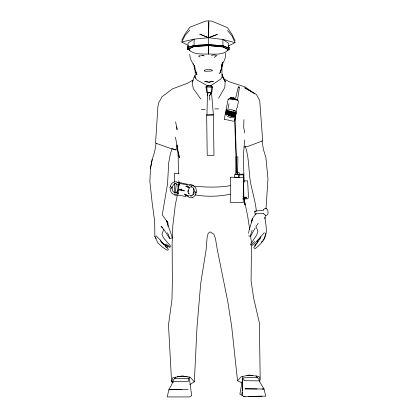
<?xml version="1.0" encoding="UTF-8"?>
<svg xmlns="http://www.w3.org/2000/svg" width="418" height="418" viewBox="0 0 418 418"><rect width="100%" height="100%" fill="white"/><g stroke="black" fill="none" stroke-linecap="round" stroke-linejoin="round"><path stroke-width="0.63" d="M222.245 45.776L208.347 44.674L193.759 45.437L189.265 47.051L188.278 46.591L187.593 47.103L187.901 48.373L187.567 49.381L194.062 46.612L208.509 45.604L208.692 44.674L223.186 45.792L227.512 47.511L228.479 47.077L229.132 47.605L228.902 48.446M187.567 49.381L193.753 46.497L193.759 45.437M187.593 47.103L188.006 47.109L188.053 42.934L194.145 39.135L208.608 37.704L222.94 39.48L235.083 42.631L231.953 35.833L227.507 30.519M188.006 47.109L188.643 46.612L189.631 47.072L194.072 45.478L194.145 39.135L181.762 41.983L185.153 35.264L189.803 30.065M196.585 45.343L208.519 44.716L208.791 23.779M251.479 244.875L251.082 280.938L253.637 298.065L259.39 322.942L260.2 379.92L258.93 376.472L249.253 375.082L241.259 376.702L237.534 380.72L242.064 383.013M208.608 37.704L199.867 34.182L208.608 37.704L217.376 34.396L208.587 37.698L208.807 20.9L205.614 21.093L189.84 27.233L185.169 33.837L181.783 40.17M208.77 23.774L208.786 22.358M209.81 100.09L209.632 95.638L211.492 92.456L211.973 87.231L211.252 85.815L207.26 85.512L205.922 86.944L206.926 92.634L207.485 93.01L211.492 92.456L211.921 91.944L212.328 86.887L211.252 85.815M228.787 48.869L229.106 49.883L223.17 46.853L223.186 45.792M238.6 174.369L238.553 177.279L234.67 177.211L234.717 174.301L238.364 174.332M239.133 177.472L239.211 172.618L237.57 172.571M229.106 49.883L222.851 46.957L208.509 45.604L208.347 44.674M243.908 119.595L243.72 127.5L244.729 132.987M206.926 92.634L207.459 92.786L206.957 115.112L213.399 114.903L211.461 92.232L209.632 95.638M242.665 376.284L242.079 395.344L243.72 396.499L261.961 396.207M260.268 236.651L260.189 238.553L253.721 247.55L254.222 248.167L255.372 248.517L259.547 244.896L263.586 240.204L266.026 233.542L264.521 238.511L263.361 239.859M156.118 143.17L154.618 152L152.199 159.457L150.454 168.464L149.874 181.506L152.162 202.808L154.686 221.571L154.874 236.41L157.884 242.905L162.44 247.127L166.996 250.199L167.864 250.021L168.417 249.306L160.81 241.212L160.643 239.974M189.882 384.55L194.328 381.838L197.014 327.033L200.692 283.639L206.152 249.462L207.109 237.398L208.164 233.443L209.961 231.849L213.76 234.096L215.401 238.244L217.365 250.027L227.758 301.394L231.697 326.61L237.534 380.72M242.241 392.11L242.079 395.344L239.895 394.2L242.675 378.457M242.304 390.814L242.654 383.693M222.653 62.172L222.46 65.224L219.763 73.537L221.634 68.557L221.948 64.064L221.378 69.221L221.634 68.557M225.736 52.908L225.474 56.963L224.638 59.518L223.055 63.061L222.099 63.076M265.979 208.984L267.98 179.108L265.869 157.293L263.471 149.696L262.013 140.897M207.281 95.821L207.459 92.786M226.206 111.893L226.42 111.81M226.206 112.071L226.394 111.564M226.279 112.081L226.436 111.684M226.514 110.713L226.566 110.211L226.66 110.504M244.655 139.931L243.307 156.541L244.164 182.279M221.927 66.488L222.031 76.855M232.115 98.867C232.403 96.077 231.436 98.596 232.434 98.962M234.331 99.4C234.906 95.456 234.43 102.248 234.279 98.115M231.896 98.867L232.016 97.613L231.211 97.462M152.199 159.457L150.454 168.464M235.904 113.576L235.977 112.86M189.5 48.692L189.317 50.343C195.697 55.411 204.522 53.619 212.051 54.105C217.271 54.235 223.175 54.288 227.423 50.803L227.235 49.152M252.122 220.986L252.399 218.577L256.166 213.436M264.96 218.833L265.42 215.04M193.821 192.097L193.863 192.714M176.302 183.805L175.273 192.813M178.334 185.096L177.331 192.808L178.585 193.059M178.543 189.814L184.354 190.974L184.416 190.488L178.46 189.323L179.218 183.492L187.196 184.735L186.956 186.574M185.916 194.553L185.681 196.392L177.849 195.159L178.46 189.323M187.917 192.045L188.168 190.117M193.027 194.741L193.837 188.513M169.807 187.306L169.792 187.729M207.26 85.512L207.422 85.972L206.743 87.247L207.464 92.921L211.461 92.232M221.378 69.221L221.801 66.263M237.654 99.202L239.425 87.148L238.934 86.845L238.328 86.902L235.47 98.768M226.133 113.069C225.767 114.239 226.556 111.977 225.997 113.095M226.65 110.561L226.613 110.3M226.697 110.472L226.577 110.864M235.862 113.827L235.956 113.518M228.437 115.791L228.494 115.488L235.078 116.92L235.856 112.421M228.965 103.753L226.807 115.258L227.852 110.582L229.566 109.652L230.182 109.422L235.162 110.713L236.18 111.616L235.663 113.921L227.836 112.186M233.218 110.639L234.451 110.911M233.354 110.639L234.362 110.786M235.977 111.799L236.682 108.043M235.109 116.742L235.574 114.569L227.622 112.599L235.595 114.276L235.668 113.895M235.418 115.232L235.496 114.929L227.575 113.273L235.433 115.232M235.595 114.276L235.538 114.579L235.637 114.266M172.691 148.735L176.041 149.931L177.018 144.868M224.288 119.125L225.548 112.604M225.563 112.526L228.16 99.087M230.177 99.082L230.47 98.721M229.168 113.936L229.571 114.025M238.38 87.195L238.662 87.137M237.434 100.66L237.523 100.195M237.79 100.754L237.879 100.283M234.728 119.684L235.909 113.806M237.241 107.755L238.563 100.926M248.475 233.286C249.462 228.291 251.328 223.573 252.399 218.577L251.542 220.981L251.594 222.188M231.008 97.399L230.762 97.707L231.055 97.357M192.578 81.965L194.605 75.365L194.694 77.314L196.972 79.963L207.85 85.951M222.141 63.902L222.381 62.7M235.078 116.92L235.182 116.356M230.903 97.331L230.558 98.585L230.846 97.331M177.357 195.243L175.335 204.637L172.827 225.516L172.127 243.684L172.357 281.544L171.97 299.586L168.501 324.906L171.568 381.775L173.156 382.736M234.707 119.982L234.77 119.689M234.676 119.935L234.315 120.849M235.078 119.626L235.679 116.11M170.241 186.883C170.612 183.805 173.491 180.963 176.704 181.903M171.568 381.775L172.681 377.867L182.389 375.886L190.446 377.501L194.328 381.838M226.572 110.42L226.488 110.843M226.399 111.742L226.274 111.982M250.372 235.909L252.122 230.135M172.07 148.615L170.356 153.918L168.726 162.659L167.524 184.014L162.247 214.915L167.973 222.757L167.999 226.457M172.258 186.982L173.951 184.186L175.712 183.58L175.095 183.559L175.999 183.727L177.54 184.939M163.83 229.017L161.928 234.258L163.501 237.879L170.972 246.458M196 193.612L195.378 195.096L193.403 197.223M235 119.841L234.707 120.05M255.152 227.982L250.633 236.316L248.517 235.898M173.172 381.707L168.888 389.764L167.2 396.933L189.406 396.938L191.7 395.71L189.098 376.529M174.703 378.828L175.623 377.104M218.546 98.267L224.8 87.503L225.245 81.296L222.512 76.437L222.125 74.493L223.651 78.568L225.245 81.296L222.512 76.437L220.678 79.133L210.75 85.732M177.859 190.524L176.537 192.207M189.276 188.006L188.126 191.24L188.508 193.571M193.79 193.774L192.442 195.42L190.671 195.974L191.292 195.995L190.389 195.802M258.256 223.275L255.983 226.634L257.963 231.201L256.709 234.958L250.382 244.54L250.993 244.958L254.787 241.364M265.555 233.547L266.25 232.554L266.355 231.353L266.057 225.626L264.824 217.193M264.286 232.627L256.265 242.085L252.054 245.512M261.428 242.111L262.588 240.763M260.602 237.481L256.851 240.956L257.478 241.552L258.063 241.447M238.506 87.184L239.19 87.252M232.1 97.608L231.624 97.457M237.821 100.304L230.334 98.69M212.328 86.887L211.973 87.231L205.922 86.944M257.53 242.722L254.787 245.11L255.262 246.103M214.152 57.433L216.994 55.406M211.456 92.263L211.921 91.944M227.899 111.878L227.841 112.212M227.674 113.983L235.36 115.593M211.492 55.636L212.496 55.072M189.871 187.295L191.648 186.741L191.026 186.715C193.304 186.919 194.443 189.427 194.349 191.481M228.27 46.027L235.083 42.631M228.113 47.093L227.146 47.521L222.867 45.823L222.94 39.48L228.771 43.43L228.724 47.6L229.132 47.605M200.358 55.406L198.618 56.148L200.138 57.041M227.042 50.578L228.698 49.878M239.106 174.886L243.516 174.876L243.814 196.601L243.469 196.674M188.915 185.487C193.011 183.157 197.097 187.917 196.308 191.972M235.956 112.588L228.792 111.005M235.182 116.267L227.941 114.746L235.151 116.559M254.755 211.2L263.737 210.149L263.335 209.731L264.991 208.488L266.172 208.331L267.583 209.867L268.126 211.879L267.959 213.969L266.768 215.275L265.587 215.432L263.716 213.833L263.836 213.389L260.79 213.227L255.032 214.1L254.755 211.2L255.79 211.257M177.039 194.328L175.168 194.621L172.707 193.942M230.271 194.213C218.813 196.596 206.654 196.935 195.117 194.861M244.081 147.026L249.091 145.986L262.682 140.809L259.709 100.398L256.333 94.405L244.645 87.77L254.959 93.914L245.131 86.981L229.472 81.813L223.964 78.945L224.978 81.484M230.459 185.613C218.468 187.813 206.006 187.149 193.889 186.276M209.016 82.147L213.426 81.296L208.817 82.242L204.663 81.385L208.394 82.038M229.754 98.737L230.031 98.732M232.068 99.202L232.523 99.275M224.194 119.694L225.971 119.616L233.578 121.267M234.153 120.771L234.634 120.65L234.895 119.982L236.06 112.98M212.788 55.072L214.178 54.857L215.939 55.343M245.721 197.395L246.401 197.249L243.809 197.087M245.732 198.101L246.411 197.96L243.819 197.792M235.036 113.717L234.289 113.722M176.485 192.724L174.891 192.818L175.508 192.839C173.23 192.708 172.044 190.221 172.111 188.178M185.832 186.553L187.708 186.381M238.688 174.212L243.506 174.165L242.754 174.275M193.753 46.497L208.326 45.442M234.164 117.829L230.616 117.615L227.287 116.329M243.072 198.665L244.87 198.466L243.057 198.351M194.072 45.478L195.331 45.41M243.934 180.989L247.613 180.801L248.491 197.296L247.743 198.764L242.837 199.015M192.181 197.719L190.289 197.756L187.943 196.596M234.712 120.201L235.088 120.191L237.016 174.792M235.078 120.598L234.702 120.614L236.567 172.9M201.398 109.396L205.233 109.265M214.826 108.952L218.666 108.826M247.048 375.516L252.66 375.348M188.131 389.294L168.888 389.764L181.867 389.456M233.605 97.901C232.654 97.676 231.786 101.558 233.542 97.964M179.15 173.287L174.269 173.376L174.395 182.285M243.72 396.499L245.021 396.478M248.282 396.426L265.775 396.149L264.03 389.027L259.076 380.761M236.201 174.301L235.736 174.311L235.971 156.854L236.708 156.834L237.899 156.886L237.623 174.353L236.933 174.311M177.18 376.529L187.217 376.529M257.028 388.949L244.927 388.824L264.03 389.027L262.117 389.006M235.674 99.202L237.215 99.562M236.207 174.269L236.708 174.275M238.438 177.431L238.866 177.446M176.642 182.138L177.896 182.457L179.474 184.249M171.552 187.656L172.169 187.682M195.546 192.724L196.162 192.75M172.091 193.382L172.712 193.403M178.125 193.56L175.868 192.703M189.49 195.316L187.107 195.446L187.724 195.472M192.285 197.4L192.907 197.427M243.051 196.528L243.814 196.601M235.851 99.238L236.212 99.28M201.23 55.563L203.153 55.698M207.422 85.972L211.247 86.275M208.807 20.9L212.01 21.172L227.544 27.687L231.974 34.401L235.104 40.818M177.817 182.243L193.565 185.498M233.484 97.885L232.899 99.082L233.437 97.932M208.692 45.447L223.17 46.853M248.235 375.223L249.494 375.343M229.895 98.752L230.365 98.82L229.743 98.69M230.997 97.342L231.311 97.394M233.563 97.89L234.388 98.063M230.313 98.632L229.304 98.857M229.665 98.941L230.318 99.108M231.29 97.384L231.64 97.457M186.073 186.407L187.327 186.653M184.239 194.182L186.12 194.558M185.582 195.776L188.121 196.282M236.379 99.312L237.011 99.458M231.739 99.134L232.204 99.27M229.56 111.047L230.82 111.324M233.338 111.872L234.597 112.149M235.841 112.959L228.171 111.345L235.783 113.262M229.592 112.839L233.401 113.67M228.411 115.535L235.031 117.03M188.393 193.591L189.615 193.9M174.567 195.013L176.767 195.76M202.631 55.333L204.297 55.96M229.409 112.776L228.066 112.191M187.98 49.387L189.735 50.202M165.471 246.704L167.137 247.503L167.597 246.416L162.978 243.386L160.914 241.102M181.762 41.983L188.335 45.541M176.041 149.931L169.651 148.134L155.548 143.097L157.899 106.799L158.673 102.823L162.017 96.757L172.441 88.903L187.541 83.219L192.964 80.042L192.16 82.414L193.231 88.417L200.776 99.035M162.942 243.652L164.514 244.598M164.958 244.577L169.583 247.446M184.751 194.098L186.914 195.446M166.113 243.934L170.345 247.075M162.628 227.805L161.029 226.185L164.598 230.537L169.729 238.573L172.258 237.915C170.873 231.953 167.999 226.561 166.688 220.568L167.608 224.691M156.107 235.856L160.449 240.256M161.118 241.954L161.985 242.874M171.673 192.996L170.863 191.726L170.121 188.56M256.103 375.803L257.096 377.454M154.874 236.41L156.097 238.579M178.596 180.832L179.646 182.922M193.247 64.487L190.305 58.436L189.683 54.392M167.54 232.732L169.828 238.255M195.049 69.148L194.004 66.441L193.565 63.588M195.655 70.814L196.972 74.906L194.966 69.947L194.417 65.276L194.94 67.753M177.958 185.895L178.282 187.018M245.345 146.535C249.212 157.988 248.501 170.204 250.439 182.008C252.258 191.71 255.382 201.215 256.37 211.064M244.295 199.611L247.712 216.477L249.708 229.519M175.44 137.12L179.312 157.738L178.873 154.576M175.628 121.842L177.096 129.742L176.804 126.832M194.772 68.223L194.992 69.466M244.321 201.288L244.969 204.998L244.29 198.801M178.523 152.047L178.7 153.312M250.565 235.909L251.505 242.942M177.112 145.438L178.172 155.825L178.429 173.862M195.101 70.088L195.394 78.088M174.41 183.559L174.541 193.1M235.553 116.152A1.207 0.293 -77.7 0 1 235.642 116.094M228.709 49.193A1.019 0.345 87.8 0 1 228.124 48.582A1.019 0.345 87.8 0 1 228.547 47.453M188.199 46.968A1.019 0.355 -86.4 0 1 188.607 48.107A1.019 0.355 -86.4 0 1 187.99 48.702M194.616 191.627A0.815 0.617 -87.8 0 1 195.42 191.878A0.815 0.617 -87.8 0 1 195.284 192.964A0.815 0.617 -87.8 0 1 194.454 192.907M196.126 192.16A0.815 0.617 -87.8 0 1 195.812 193.069M189.302 187.431A0.731 0.554 -87.8 0 1 189.124 187.734M187.546 187.421A0.731 0.554 -87.8 0 0 188.267 187.802L188.382 187.807A0.731 0.554 -87.8 0 0 188.654 186.762A0.731 0.554 -87.8 0 0 187.844 186.564L187.729 186.559A0.731 0.554 -87.8 0 0 187.625 186.694M189.02 187.891A0.731 0.554 -87.8 0 1 188.873 187.891M170.372 187.128A0.815 0.617 -87.8 0 1 171.176 186.825A0.815 0.617 -87.8 0 1 171.458 187.849A0.815 0.617 -87.8 0 1 170.701 188.335M171.965 187.013A0.815 0.617 -87.8 0 1 171.923 188.168M178.423 184.542A0.731 0.554 -87.8 0 1 179.061 184.813L178.941 184.808A0.731 0.554 -87.8 0 1 179.024 185.357M178.105 184.918A0.731 0.554 -87.8 0 1 178.293 184.631M178.235 185.885A0.731 0.554 -87.8 0 1 178.115 185.78M208.509 45.604L208.441 54.063L208.509 45.604M230.631 177.201L230.229 202.427L243.213 202.709L243.616 177.478L230.631 177.201M180.916 189.276C181.381 190.723 181.752 188.1 180.916 189.276M206.659 114.976L213.399 114.887L213.948 155.282L207.208 155.371L206.659 114.976M229.09 113.785L229.121 113.753M188.805 378.546L188.471 381.284L172.373 381.765L174.395 378.551L188.805 378.546M226.577 109.762L225.699 114.297L226.049 114.234L226.927 109.699L226.577 109.762M228.656 98.982L228.521 99.698L228.656 98.982M236.969 99.766C238.391 99.824 233.557 98.831 236.969 99.766M204.376 70.344L204.721 71.285L210.353 71.112L212.182 70.825L212.569 70.433C210.082 68.839 206.967 69.106 204.376 70.344M257.295 377.344L243.469 377.867L244.086 380.704L260.027 380.887L257.295 377.344M228.578 47.814A1.019 0.345 87.8 0 0 228.886 49.413A1.019 0.345 87.8 0 0 229.184 47.971A1.019 0.345 87.8 0 0 228.578 47.814M188.084 48.561A1.019 0.355 -86.4 0 0 187.969 46.9A1.019 0.355 -86.4 0 0 187.494 48.248A1.019 0.355 -86.4 0 0 188.084 48.561"/></g></svg>
